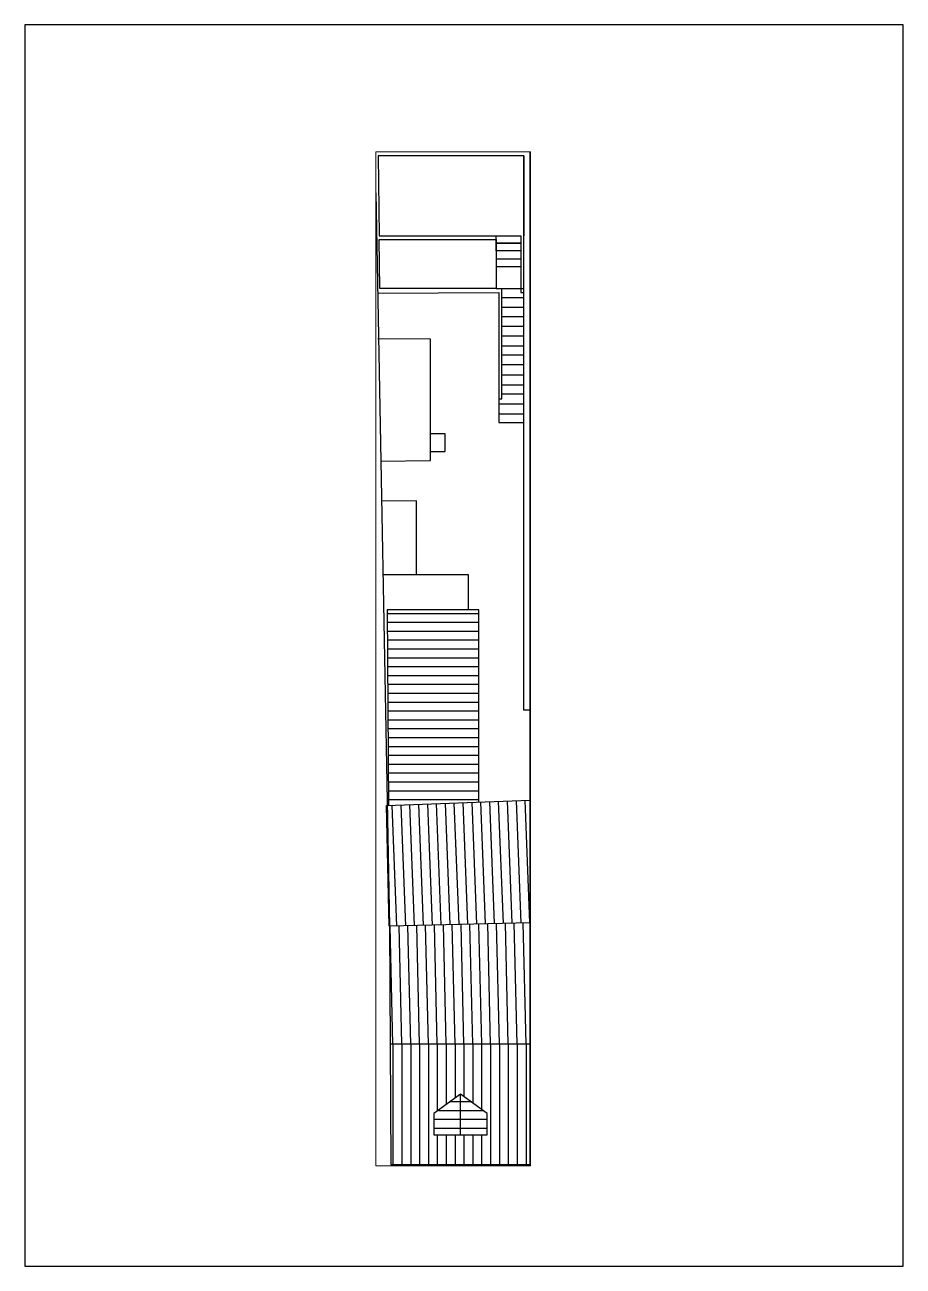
# Paper-space layout 'Layout1' of a CAD drawing. Header units: millimetres. Extents: x 64 to 361, y -64 to 356.
# The model-space entities are those that its viewports show. They can reach past a viewport. Long polylines and large blocks are cut down to what shows.
import ezdxf

# ---------------------------------------------------------------- set-up
doc = ezdxf.new("R2010")
doc.units = ezdxf.units.MM
doc.layers.get('0').update_dxf_attribs({"color": 250, "lineweight": 25})
for name, color, linetype, lineweight in [('A-ALV-___-___-EXI', 250, 'Continuous', 25), ('A-BAS-___-___-EXI', 250, 'Continuous', 25), ('A-COB-___-___-EXI', 250, 'Continuous', 25), ('A-ESC-___-___-EXI', 250, 'Continuous', 25), ('A-PIS-___-___-EXI', 250, 'Continuous', 25), ('A-VEG-___-___-EXI', 250, 'Continuous', 25)]:
    doc.layers.add(name, color=color, linetype=linetype, lineweight=lineweight)

# ---------------------------------------------------------------- blocks, each defined once
blk = doc.blocks.new('SVG - A3-22434143-Não nomeada')
at = {"layer": 'A-PIS-___-___-EXI'}
for p, q in [((64.29, 356.5), (64.29, -63.5)), ((361.29, 356.5), (64.29, 356.5)), ((361.29, -63.5), (361.29, 356.5)), ((64.29, -63.5), (361.29, -63.5))]:
    blk.add_line(p, q, dxfattribs=at)

msp = doc.modelspace()

# ---------------------------------------------------------------- hatches: boundary and pattern name
at = {"layer": 'A-COB-___-___-EXI'}
h = msp.add_hatch(dxfattribs=at)
h.set_pattern_fill('FP_2', color=256, style=0, pattern_type=2)
h.set_pattern_definition([(180, (-12224.86, -14743.4), (-4e-14, -300), [])])
h.paths.add_polyline_path([(-15644, -6245), (-12586, -6126), (-12586, 376), (-15688, 376), (-15646, -6059)])
h = msp.add_hatch(dxfattribs=at)
h.set_pattern_fill('FP_1', color=256, style=0, pattern_type=2)
h.set_pattern_definition([(272.218, (-12221.2, -13892.7), (299.775, 11.61), [])])
h.paths.add_polyline_path([(-15618, -10325), (-10850, -10212), (-10850, -6059), (-15714, -6247), (-15618, -10325)])
h = msp.add_hatch(dxfattribs=at)
h.set_pattern_fill('FP_3', color=256, style=0, pattern_type=2)
h.set_pattern_definition([(271.357, (-12209.1, -13733.84), (299.916, 7.105), [])])
h.paths.add_polyline_path([(-15591, -14316), (-10850, -14316), (-10850, -10212), (-15617, -10325), (-15599, -13168)])
h = msp.add_hatch(dxfattribs=at)
h.set_pattern_fill('FP_4', color=256, style=0, pattern_type=2)
h.set_pattern_definition([(90, (-12185.17, -16197.28), (-300, 2e-14), [])])
h.paths.add_polyline_path([(-10850, -18389), (-10850, -14316), (-15591, -14316), (-15564, -18389), (-12310, -18389)])
h.paths.add_polyline_path([(-12310, -17384), (-14110, -17384), (-14110, -16667), (-13210, -16014), (-12310, -16667)])
h = msp.add_hatch(dxfattribs=at)
h.set_pattern_fill('FP_6', color=256, style=0, pattern_type=2)
h.set_pattern_definition([(0, (-13162.06, -15058.4), (0, 300), [])])
h.paths.add_polyline_path([(-13210, -17384), (-13210, -16014), (-14110, -16667), (-14110, -17384)])
h = msp.add_hatch(dxfattribs=at)
h.set_pattern_fill('FP_5', color=256, style=0, pattern_type=2)
h.set_pattern_definition([(180, (-11458.28, -15058.4), (-4e-14, -300), [])])
h.paths.add_polyline_path([(-12310, -17384), (-12310, -16667), (-13210, -16014), (-13210, -17384)])

# ---------------------------------------------------------------- linework, layer by layer
msp.add_line((-10850, -14316), (-15591, -14316))
for points in [[(-11910, 7512), (-11810, 7512), (-11810, 11244)], [(-12586, -6126), (-12586, 376), (-15688, 376), (-15644, -6245)], [(-15618, -10325), (-15714, -6247), (-10850, -6059)]]:
    msp.add_lwpolyline(points)
at = {"layer": 'A-ALV-___-___-EXI'}
for points in [[(-10850, -10212), (-15617, -10325), (-15564, -18389), (-10850, -18389), (-10850, -6059), (-10850, 15876), (-16106, 15953), (-15617, -10325)], [(-11070, 15733), (-15996, 15733), (-15963, 13033), (-11170, 13033)], [(-11070, 15876), (-10850, 15876), (-10850, -3020), (-11070, -3020), (-11070, 15733), (-11070, 13033)], [(-12010, 11244), (-15941, 11244), (-15961, 12904), (-12010, 12904), (-12010, 13033), (-11170, 13033), (-11170, 11244), (-11170, 11112), (-11070, 11112)], [(-16014, 11089), (-11910, 11112), (-11910, 6712), (-11070, 6712)]]:
    msp.add_lwpolyline(points, dxfattribs=at)
at = {"layer": 'A-COB-___-___-EXI'}
msp.add_lwpolyline([(-13210, -17384), (-13210, -16014), (-14110, -16667), (-14110, -17384), (-12310, -17384), (-12310, -16667), (-13210, -16014)], dxfattribs=at)
at = {"layer": 'A-ESC-___-___-EXI'}
for p, q in [((-12010, 12258), (-11170, 12258)), ((-12010, 11994), (-11170, 11994)), ((-11810, 10944), (-11070, 10944)), ((-11810, 10612), (-11070, 10612)), ((-11810, 10304), (-11070, 10304)), ((-11810, 9972), (-11070, 9972)), ((-11810, 9644), (-11070, 9644)), ((-11810, 9312), (-11070, 9312)), ((-11810, 9004), (-11070, 9004)), ((-11810, 8672), (-11070, 8672)), ((-11810, 8324), (-11070, 8324)), ((-11810, 7992), (-11070, 7992)), ((-11810, 7684), (-11070, 7684)), ((-11910, 7352), (-11070, 7352)), ((-11910, 7012), (-11070, 7012))]:
    msp.add_line(p, q, dxfattribs=at)
for points in [[(-11170, 12978), (-11170, 12778), (-12010, 12778), (-12010, 13033)], [(-12010, 12904), (-12010, 11244), (-11070, 11244)]]:
    msp.add_lwpolyline(points, dxfattribs=at)
msp.add_lwpolyline([(-11170, 12518), (-12010, 12518), (-12010, 12778), (-11170, 12778)], close=True, dxfattribs=at)
at = {"layer": 'A-PIS-___-___-EXI'}
for points in [[(-15910, 5412), (-14230, 5433), (-14230, 9533), (-16002, 9542)], [(-14230, 5733), (-13730, 5733), (-13730, 6333), (-14230, 6333)], [(-14700, 1560), (-14700, 4060), (-15889, 4052)], [(-12944, 376), (-12944, 1560), (-15840, 1563)]]:
    msp.add_lwpolyline(points, dxfattribs=at)

psp = doc.layouts.get("Layout1")

# ---------------------------------------------------------------- block references
at = {"layer": 'A-BAS-___-___-EXI'}
psp.add_blockref('SVG - A3-22434143-Não nomeada', (0, 0), dxfattribs=at)

# ---------------------------------------------------------------- viewports
at = {"layer": 'A-VEG-___-___-EXI'}
psp.add_viewport(center=(209.08, 142.01), size=(52.29, 343.096), view_center_point=(-13464.29, -1279.12), view_height=34309.603, dxfattribs=at)

doc.saveas('drawing.dxf')
